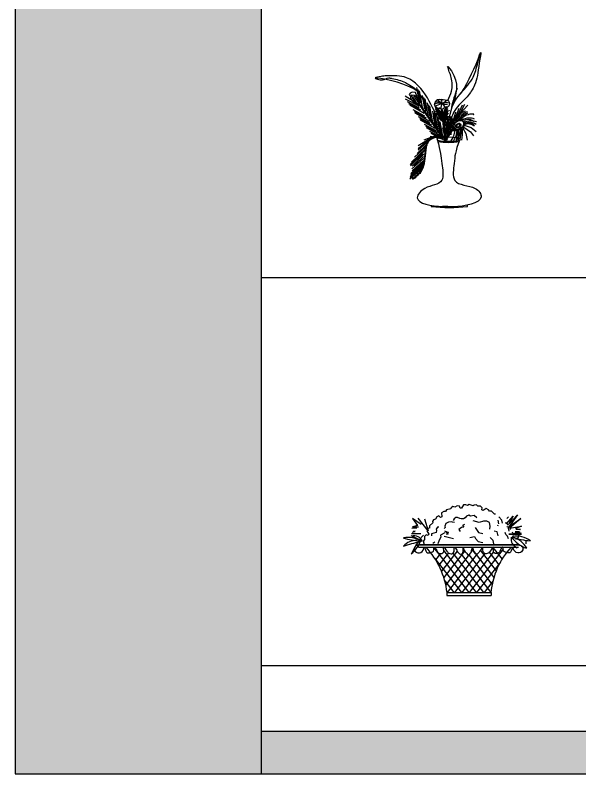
# Model space of a CAD drawing. Header units: millimetres. Extents: x 22565 to 38821, y 15578 to 26720.
# Drawn here: x 22565 to 25131, y 15578 to 19026 of the extents above; entities that cross this region are included whole.
import ezdxf

# ---------------------------------------------------------------- set-up
doc = ezdxf.new("R2010")
doc.units = ezdxf.units.MM
doc.layers.add('www.cad-blocks.net', color=7, linetype='Continuous')

# ---------------------------------------------------------------- blocks, each defined once
blk = doc.blocks.new('A$C5145488D')
for p, q in [((159.4, 519.9), (155.7, 513.7)), ((169.3, 523.6), (159.4, 519.9)), ((184.1, 522.4), (169.3, 523.6)), ((203.9, 468), (184.1, 522.4)), ((200.2, 484), (190.3, 544.6)), ((206.4, 474.1), (196.5, 536)), ((215.1, 455.6), (201.5, 529.8)), ((202.7, 464.2), (137.1, 506.3)), ((200.2, 460.5), (138.3, 492.7)), ((155.7, 513.7), (160.6, 505.1)), ((160.6, 505.1), (161.9, 495.2)), ((161.9, 495.2), (169.3, 486.5)), ((168, 511.2), (177.9, 510)), ((170.5, 497.6), (168, 511.2)), ((169.3, 486.5), (174.2, 481.6)), ((195.3, 465.5), (170.5, 497.6)), ((176.7, 496.4), (177.9, 505.1)), ((195.3, 465.5), (176.7, 496.4)), ((177.9, 510), (185.4, 505.1)), ((177.9, 505.1), (182.9, 501.4)), ((182.9, 501.4), (185.4, 491.5)), ((185.4, 505.1), (192.8, 493.9)), ((185.4, 491.5), (192.8, 482.8)), ((192.8, 493.9), (199, 476.6)), ((192.8, 482.8), (199, 468)), ((226.2, 448.2), (216.3, 508.8)), ((232.4, 438.3), (222.5, 500.1)), ((241.1, 419.7), (227.5, 493.9)), ((282.1, 490.2), (305.8, 472.4)), ((305.8, 470.4), (325.7, 488.2)), ((201.4, 450.8), (147.4, 480.1)), ((208.7, 441.7), (153.6, 471.4)), ((223.4, 427.5), (157.8, 464.7)), ((174.2, 481.6), (184.1, 474.1)), ((184.1, 474.1), (199, 459.3)), ((199, 476.6), (203.9, 465.5)), ((201.5, 464.2), (307.9, 312.1)), ((204.8, 466.6), (311.3, 314.4)), ((248.5, 414.8), (238.6, 475.4)), ((254.7, 404.9), (244.8, 466.7)), ((263.4, 386.3), (249.7, 460.5)), ((303.4, 427.6), (273, 454.6)), ((305.8, 472.4), (274, 459.6)), ((303, 430.5), (278.3, 457.3)), ((303, 423.9), (278.3, 450.7)), ((303.9, 474.3), (298.3, 448.4)), ((301.9, 470.4), (329.6, 468.4)), ((321.7, 315.9), (305.8, 448.6)), ((308, 424.2), (323.5, 457.2)), ((308.5, 421.3), (329.4, 456.2)), ((309.9, 417.9), (325.5, 450.9)), ((310.4, 414.9), (331.3, 449.9)), ((353.7, 376.4), (382.2, 450.6)), ((363.6, 392.5), (398.3, 466.7)), ((371, 396.2), (408.2, 469.2)), ((384.7, 423.4), (421.8, 465.5)), ((226.8, 414.5), (172.8, 443.8)), ((234.1, 405.4), (178.9, 435.1)), ((248.8, 391.1), (183.1, 428.4)), ((272, 377.6), (262.1, 438.3)), ((278.2, 367.8), (268.3, 429.6)), ((303.4, 421), (273, 448)), ((286.9, 349.2), (273.3, 423.4)), ((305.4, 411.4), (275, 438.5)), ((306.6, 401.1), (276.2, 428.2)), ((310.4, 387.5), (280, 414.6)), ((305, 414.3), (280.3, 441.2)), ((306.2, 404), (281.5, 430.8)), ((310, 390.5), (285.3, 417.3)), ((317.6, 315.4), (301.8, 448.1)), ((310.9, 408.1), (326.4, 441.1)), ((311.4, 405.2), (332.3, 440.2)), ((312.8, 398), (328.4, 431)), ((313.3, 395), (334.2, 430)), ((313.3, 383.9), (328.9, 416.9)), ((313.8, 381), (334.7, 415.9)), ((333.9, 340.5), (337.6, 414.8)), ((347.5, 364), (367.3, 434.6)), ((251, 382.5), (197, 411.8)), ((258.3, 373.4), (203.1, 403.1)), ((273, 359.1), (207.4, 396.4)), ((294.3, 343), (284.4, 403.6)), ((300.5, 333.1), (290.6, 395)), ((309.2, 314.6), (295.5, 388.8)), ((325.2, 323.2), (317.8, 380.1)), ((327.7, 331.9), (325.2, 391.3)), ((330.2, 331.9), (330.2, 404.9)), ((335.1, 339.3), (345, 407.3)), ((340.1, 349.2), (353.7, 403.6)), ((345, 407.3), (345, 413.5)), ((278.3, 348.1), (224.3, 377.4)), ((285.6, 339), (230.5, 368.7)), ((300.3, 324.7), (234.7, 362)), ((303.7, 315.7), (249.7, 344.9)), ((320.3, 309.6), (307.9, 361.6)), ((322.8, 317), (312.9, 366.5)), ((362.4, 350.4), (357.4, 324.5)), ((372.3, 350.4), (367.3, 324.5)), ((377.2, 350.4), (372.3, 323.2)), ((379.7, 351.7), (379.7, 326.9)), ((388.4, 354.1), (383.4, 328.2)), ((393.3, 354.1), (388.4, 326.9)), ((395.8, 355.4), (395.8, 330.6)), ((399.5, 360.3), (413.1, 335.6)), ((403.2, 365.3), (434.2, 344.2)), ((404.5, 373.9), (436.6, 362.8)), ((436.6, 362.8), (460.2, 345.5)), ((248.5, 311.8), (196.7, 279.3)), ((273.8, 325), (222, 305.8)), ((246, 310.8), (232.4, 299.7)), ((306.7, 309.6), (251, 323.2)), ((311, 306.6), (255.9, 336.2)), ((356.2, 323.2), (345, 302.2)), ((367.3, 324.5), (356.2, 303.4)), ((372.3, 323.2), (367.3, 299.7)), ((383.4, 328.2), (372.3, 307.1)), ((379.7, 326.9), (377.2, 302.2)), ((388.4, 326.9), (383.4, 303.4)), ((395.8, 330.6), (393.3, 305.9)), ((413.1, 335.6), (418.1, 305.9)), ((434.2, 344.2), (447.8, 325.7)), ((230.5, 282.9), (191.9, 245.6)), ((241.3, 305.8), (195.5, 266.1)), ((234.1, 293.7), (196.7, 260)), ((317.8, 308.3), (321.3, 296)), ((227.8, 260.2), (159.4, 195.3)), ((217.7, 243.2), (160.8, 188.7)), ((229.3, 266.1), (165.4, 205.6)), ((223.2, 244.4), (169.4, 187.5)), ((230.5, 275.7), (179.9, 228.8)), ((220.8, 222.7), (166.6, 175.2)), ((220.3, 214), (168.3, 166)), ((220.8, 231.2), (176.3, 189)), ((211.7, 174), (158.2, 128.1)), ((212.8, 180.9), (159.4, 135)), ((216.4, 188.3), (159.7, 139.9)), ((216.6, 193.3), (163.1, 147.3)), ((220.1, 200.6), (163.4, 152.2)), ((219.1, 206.8), (164, 156.5)), ((255.2, 9.4), (255.2, 3.7)), ((420.2, 3.7), (420.2, 8.9))]:
    blk.add_line(p, q)
for radius in [3.72, 0.838]:
    blk.add_circle((303.9, 471.5), radius)
for centre, radius, start, end in [((-399.8, 1009.2), 930.6, 328.2841, 340.4474), ((-27, 153.7), 434.9, 59.2633, 86.4198), ((1250.3, 230.2), 930.6, 160.5364, 166.0816), ((282.3, 477.1), 22.4, 347.4655, 40.6231), ((270, 469.2), 0.714, 119.1223, 330.9118), ((288.3, 436.2), 38.4, 65.7138, 119.1223), ((280.1, 444.8), 34.8, 49.4812, 104.1529), ((286.5, 478.3), 1.12, 139.421, 12.5226), ((326.8, 429.4), 46.3, 75.251, 117.9681), ((300.7, 452.3), 17.6, 14.5183, 75.5161), ((-399.8, 1009.2), 930.6, 322.1117, 322.5702), ((419.9, 398.9), 40.2, 101.4496, 178.5428), ((422.4, 395.2), 38, 104.1184, 172.8545), ((428.5, 395.2), 40.2, 101.4496, 178.5428), ((443.8, 352.9), 71.9, 86.8148, 140.4188), ((431.1, 391.5), 38, 104.1184, 172.8545), ((447.7, 423.5), 1.17, 183.1498, 86.8148), ((428.5, 345.8), 60.4, 66.3116, 121.312), ((423.1, 354.9), 44.2, 50.0331, 114.984), ((423.1, 335.1), 44.2, 50.0331, 114.984), ((437.1, 333.4), 60.4, 66.3116, 121.312), ((424.4, 338.8), 44.2, 50.0331, 114.984), ((431.8, 342.6), 44.2, 50.0331, 114.984), ((425.9, 273.7), 110.6, 127.4483, 163.1225), ((564.1, 197.4), 262.9, 141.3773, 155.9348), ((334.2, 566.1), 270.4, 259.5028, 280.5007), ((337.8, 911.1), 911.1, 264.8002, 275.1998)]:
    blk.add_arc(centre, radius, start, end)
at = {"extrusion": (0, 0, -1)}
blk.add_ellipse((334.4, 309.9), major_axis=(-53.5, 0), ratio=0.170669, dxfattribs=at)
for points, start_tangent in [([(331.5, 354.1), (365.6, 487.3), (421.4, 555.4), (446.2, 592.5), (467.8, 660.6), (480.2, 704), (474, 657.5), (452.4, 555.4), (418.3, 502.7), (362.5, 440.8), (343.9, 382), (343.9, 354.1), (343.9, 329.4)], (-0.447429, 0.89432)), ([(294.4, 382), (238, 497.9), (143.2, 589.7), (53.3, 598.4), (39.8, 597.4), (28.2, 594.5), (0.1, 589.4), (34.2, 580.1), (62, 588.7), (76.5, 586.8), (138.4, 567.5), (158.1, 555.4), (185.9, 536.8), (207.6, 505.8), (213.8, 496.6), (220, 487.3), (223.1, 496.6)], (0.528162, -0.849143)), ([(295.9, 448.6), (274.1, 458.5), (278.1, 486.2), (309.8, 490.2), (337.6, 478.3), (329.6, 456.5), (317.7, 456.5), (307.8, 446.6), (294, 450.6), (292, 450.6)], (0.928553, 0.371199)), ([(355, 360.3), (378.5, 393.7), (399.5, 390), (398.3, 367.8), (374.8, 355.4), (353.7, 352.9), (350, 352.9), (351.2, 352.9)], (0.447426, 0.894321))]:
    blk.add_spline(points, degree=3, dxfattribs=dict(start_tangent=start_tangent))
for points, knots in [([(330.4, 486), (337.3, 499.8), (352.5, 531.9), (351.5, 580.1), (337.8, 615.6), (332.4, 632.3), (329.8, 640.1)], [1549.225694, 1549.225694, 1549.225694, 1549.225694, 1661.718674, 1811.593198, 1879.287421, 1939.460034, 1939.460034, 1939.460034, 1939.460034]), ([(330.8, 639.9), (381.8, 588.1), (373.1, 525), (356.7, 476.1), (355.5, 472.5)], [0, 0, 0, 0, 333.855184, 360.721266, 360.721266, 360.721266, 360.721266]), ([(324.3, 391), (320.7, 379.9), (312.6, 349.5), (314, 325), (315.7, 303.3)], [573.247594, 573.247594, 573.247594, 573.247594, 656.207812, 796.685522, 796.685522, 796.685522, 796.685522]), ([(351.3, 362.2), (352.1, 363.8), (352.9, 365.6), (354.5, 369.4), (355.4, 371.3), (357.1, 375.2), (358, 377.2), (359.9, 381.1), (361, 383.1), (363.4, 386.8), (364.7, 388.6), (367.3, 391.5), (368.5, 392.6), (371.1, 394.7), (372.6, 395.6), (374.9, 396.8), (375.8, 397.1), (377.2, 397.7), (377.8, 397.8), (379, 398.2), (379.6, 398.3), (381.5, 398.7), (382.8, 398.9), (385.8, 399.2), (387.5, 399.2), (390.9, 398.8), (392.6, 398.5), (395.5, 397.6), (396.7, 397.1), (399, 395.9), (400.1, 395.2), (401.6, 393.9), (402, 393.4), (402.7, 392.6), (402.9, 392.3), (403.4, 391.8), (403.6, 391.5), (404.1, 390.6), (404.5, 390), (405.3, 388.2), (405.7, 387), (406.3, 384.6), (406.4, 383.3), (406.6, 380.8), (406.5, 379.6), (406.3, 377), (406.1, 375.8), (405.4, 372.8), (404.8, 371.1), (403.6, 368.7), (403.2, 367.9), (402.5, 366.6), (402.1, 366.1), (401.5, 365.2), (401.3, 364.9), (400.7, 364.1), (400.4, 363.8), (399.5, 362.8), (398.9, 362.1), (396.9, 360.3), (395.5, 359.2), (392.6, 357.4), (391.1, 356.6), (388.1, 355.2), (386.5, 354.6), (383.2, 353.4), (381.4, 352.9), (379, 352.2), (378.4, 352.1), (377.2, 351.8), (376.7, 351.6), (375.9, 351.4), (375.5, 351.3), (374.8, 351.1), (374.4, 351), (373.3, 350.8), (372.6, 350.6), (370.5, 350.1), (369.1, 349.9), (366.3, 349.4), (365, 349.3), (362, 349), (360.3, 348.9), (358, 348.9), (357.5, 348.9), (356.1, 348.8), (355.1, 348.8), (353.9, 348.8), (353.7, 348.8), (353.3, 348.8), (353.1, 348.8), (352.6, 348.8), (352.2, 348.8), (351.2, 348.8), (350.6, 348.8), (350.2, 348.8), (350.2, 348.8), (350.1, 348.8), (350.1, 348.8), (350, 348.8), (350, 348.8), (350, 348.8), (350, 348.8), (349.9, 348.8), (349.9, 348.8), (349.9, 348.8), (349.9, 348.8), (349.8, 348.8), (349.8, 348.8), (349.8, 348.8), (349.8, 348.8), (349.8, 348.8), (349.8, 348.8), (349.7, 348.8), (349.7, 348.8), (349.6, 348.8), (349.6, 348.8), (349.6, 348.8), (349.5, 348.8), (349.4, 348.8), (349.4, 348.8), (349.3, 348.8), (349.3, 348.8), (349.1, 348.9), (349.1, 348.9), (348.9, 348.9), (348.9, 348.9), (348.7, 349), (348.6, 349), (348.4, 349.1), (348.3, 349.1), (348.1, 349.2), (348, 349.3), (347.7, 349.4), (347.6, 349.5), (347.2, 349.8), (347.1, 349.9), (346.7, 350.3), (346.6, 350.5), (346.3, 350.9), (346.2, 351.2), (346, 351.7), (345.9, 352), (345.8, 352.6), (345.8, 352.9), (345.8, 353.5), (345.9, 353.8), (346, 354.3), (346.1, 354.5), (346.3, 355), (346.4, 355.2), (346.7, 355.5), (346.8, 355.6), (347, 355.8), (347.1, 355.9), (347.4, 356.2), (347.5, 356.3), (347.8, 356.5), (347.9, 356.5), (348.1, 356.6), (348.2, 356.7), (348.4, 356.8), (348.5, 356.8), (348.7, 356.9), (348.8, 356.9), (348.9, 356.9), (349, 356.9), (349.1, 357), (349.2, 357), (349.3, 357), (349.3, 357), (349.4, 357), (349.4, 357), (349.5, 357), (349.6, 357), (349.6, 357), (349.6, 357), (349.7, 357), (349.7, 357), (349.8, 357), (349.8, 357), (349.8, 357), (349.8, 357), (349.8, 357), (349.8, 357), (349.9, 357), (349.9, 357), (349.9, 357), (349.9, 357), (350, 357), (350, 357), (350.1, 357), (350.2, 357), (350.4, 357), (350.6, 357), (351, 357), (351.1, 357), (351.2, 357)], [0, 0, 0, 0, 14.35088, 14.35088, 28.70176, 28.70176, 43.052639, 43.052639, 57.403519, 57.403519, 71.754399, 71.754399, 82.288156, 82.288156, 92.821914, 92.821914, 98.138222, 98.138222, 101.80833, 101.80833, 105.478439, 105.478439, 112.818657, 112.818657, 122.534749, 122.534749, 132.250842, 132.250842, 139.615081, 139.615081, 146.97932, 146.97932, 150.588384, 150.588384, 152.555168, 152.555168, 154.521952, 154.521952, 158.45552, 158.45552, 165.490696, 165.490696, 172.525872, 172.525872, 179.561048, 179.561048, 186.596223, 186.596223, 196.489343, 196.489343, 201.517394, 201.517394, 204.76461, 204.76461, 207.348659, 207.348659, 209.932708, 209.932708, 215.100806, 215.100806, 225.485141, 225.485141, 235.869477, 235.869477, 246.253812, 246.253812, 259.240817, 259.240817, 264.218679, 264.218679, 268.542849, 268.542849, 271.834549, 271.834549, 275.126249, 275.126249, 281.709648, 281.709648, 294.04708, 294.04708, 303.953047, 303.953047, 313.859014, 313.859014, 316.216536, 316.216536, 320.931581, 320.931581, 321.724554, 321.724554, 322.517526, 322.517526, 324.103471, 324.103471, 327.275361, 327.275361, 327.54209, 327.54209, 328.075547, 328.075547, 328.19744, 328.19744, 328.441224, 328.441224, 328.7997, 328.7997, 328.977027, 328.977027, 329.048304, 329.048304, 329.162004, 329.162004, 329.226245, 329.226245, 329.274521, 329.274521, 329.305979, 329.305979, 329.328827, 329.328827, 329.345049, 329.345049, 329.356995, 329.356995, 329.365897, 329.365897, 329.372669, 329.372669, 329.377919, 329.377919, 329.382076, 329.382076, 329.385445, 329.385445, 329.388243, 329.388243, 329.39104, 329.39104, 329.392897, 329.392897, 329.394755, 329.394755, 329.396269, 329.396269, 329.397784, 329.397784, 329.399299, 329.399299, 329.400813, 329.400813, 329.402328, 329.402328, 329.403843, 329.403843, 329.405357, 329.405357, 329.408041, 329.408041, 329.410724, 329.410724, 329.413407, 329.413407, 329.418631, 329.418631, 329.423855, 329.423855, 329.42908, 329.42908, 329.439568, 329.439568, 329.450057, 329.450057, 329.460546, 329.460546, 329.484251, 329.484251, 329.507956, 329.507956, 329.553501, 329.553501, 329.599046, 329.599046, 329.694341, 329.694341, 329.789636, 329.789636, 330.005302, 330.005302, 330.220969, 330.220969, 330.757534, 330.757534, 331.294098, 331.294098, 332.687682, 332.687682, 333.403092, 333.403092, 333.403092, 333.403092]), ([(353.3, 358.2), (353.1, 358.1), (352.9, 357.9), (352.2, 357.5), (351.8, 357.1), (351, 356.4), (350.7, 356), (350.1, 355.4), (349.8, 355), (349.5, 354.6), (349.3, 354.4), (349.1, 354), (349, 353.9), (348.8, 353.5), (348.7, 353.3), (348.4, 352.8), (348.2, 352.5), (347.9, 352.1), (347.9, 352), (347.9, 352)], [220.812752, 220.812752, 220.812752, 220.812752, 222.15911, 222.15911, 224.851826, 224.851826, 226.945986, 226.945986, 228.651698, 228.651698, 229.499762, 229.499762, 230.358196, 230.358196, 231.216631, 231.216631, 233.021295, 233.021295, 233.486065, 233.486065, 233.486065, 233.486065]), ([(367.9, 365.5), (368.6, 366.8), (369.2, 368), (370.6, 370.4), (371.3, 371.5), (372.8, 373.6), (373.7, 374.5), (375.3, 376), (376, 376.6), (377.5, 377.6), (378.3, 378), (379.5, 378.6), (380, 378.7), (380.9, 379), (381.4, 379), (382.1, 379), (382.3, 379), (382.8, 378.9), (382.9, 378.8), (383.2, 378.8), (383.3, 378.7), (383.5, 378.6), (383.6, 378.6), (383.9, 378.4), (384.1, 378.3), (384.6, 377.9), (384.8, 377.8), (385.1, 377.4), (385.3, 377.2), (385.5, 376.9), (385.6, 376.7), (385.6, 376.6), (385.7, 376.5), (385.7, 376.4), (385.7, 376.4), (385.7, 376.4), (385.7, 376.3), (385.7, 376.2), (385.7, 376.1), (385.7, 375.9), (385.7, 375.8), (385.7, 375.5), (385.6, 375.2), (385.4, 374.6), (385.3, 374.2), (384.9, 373.5), (384.8, 373.1), (384.4, 372.4), (384.2, 372.1), (383.9, 371.6), (383.8, 371.4), (383.6, 371.1), (383.5, 371), (383.4, 370.7), (383.3, 370.6), (383, 370.2), (382.9, 369.9), (382.4, 369.2), (382.1, 368.8), (381.5, 368), (381.2, 367.7), (380.7, 367.3), (380.6, 367.1), (380.2, 366.9), (380.1, 366.9), (380, 366.8), (379.9, 366.8), (379.9, 366.8), (379.9, 366.8), (379.8, 366.8), (379.7, 366.7), (379.6, 366.7), (379.4, 366.7), (378.9, 366.7), (378.6, 366.7), (378, 366.7), (377.6, 366.8), (376.9, 366.9), (376.5, 366.9), (375.6, 367), (375.1, 367), (374.1, 367.1), (373.5, 367.1), (372.7, 367), (372.5, 367), (372, 366.9), (371.8, 366.9), (371.5, 366.8), (371.4, 366.8), (371.1, 366.8), (370.9, 366.7), (370.5, 366.6), (370.3, 366.5), (369.5, 366.3), (369, 366.1), (368.3, 365.8), (368.1, 365.6), (367.9, 365.5)], [29.406196, 29.406196, 29.406196, 29.406196, 39.870767, 39.870767, 50.335338, 50.335338, 60.799909, 60.799909, 68.23338, 68.23338, 75.66685, 75.66685, 80.993431, 80.993431, 86.320013, 86.320013, 90.523963, 90.523963, 92.897594, 92.897594, 94.51767, 94.51767, 96.137747, 96.137747, 99.377899, 99.377899, 102.618052, 102.618052, 105.858204, 105.858204, 109.098357, 109.098357, 110.414032, 110.414032, 111.551876, 111.551876, 112.68972, 112.68972, 114.965408, 114.965408, 117.241096, 117.241096, 120.835809, 120.835809, 124.430522, 124.430522, 128.025234, 128.025234, 130.59792, 130.59792, 132.128988, 132.128988, 133.221898, 133.221898, 134.314809, 134.314809, 136.50063, 136.50063, 140.872272, 140.872272, 145.243914, 145.243914, 148.602969, 148.602969, 151.962024, 151.962024, 153.089995, 153.089995, 154.216971, 154.216971, 155.343946, 155.343946, 158.18919, 158.18919, 161.034435, 161.034435, 163.879679, 163.879679, 166.724923, 166.724923, 169.570167, 169.570167, 172.415412, 172.415412, 173.693892, 173.693892, 174.571283, 174.571283, 175.244435, 175.244435, 175.917586, 175.917586, 177.26389, 177.26389, 179.956496, 179.956496, 181.246521, 181.246521, 181.246521, 181.246521]), ([(313.6, 309.5), (313.8, 309.7), (313.9, 309.9), (314.4, 310.6), (314.7, 311), (315.2, 311.9), (315.4, 312.4), (315.8, 313.5), (315.9, 314.1), (316.1, 315.1), (316.1, 315.6), (316, 316.6), (315.9, 317.1), (315.6, 318.1), (315.4, 318.6), (315, 319.4), (314.7, 319.8), (314.1, 320.5), (313.8, 320.8), (313.1, 321.4), (312.8, 321.6), (312.1, 322.1), (311.7, 322.3), (310.7, 322.8), (310.1, 323), (308.7, 323.4), (308, 323.6), (306.6, 323.9), (305.8, 324.1), (303.5, 324.3), (301.9, 324.5), (298.5, 324.5), (296.7, 324.5), (293, 324.3), (291.1, 324.2), (285.2, 323.5), (281.1, 322.8), (273.9, 321.3), (270.8, 320.5), (266.5, 319.2), (265.2, 318.7), (262.7, 317.8), (261.4, 317.3), (257.9, 315.8), (255.7, 314.7), (251, 311.9), (248.6, 310.2), (244.4, 306.6), (242.5, 304.6), (239.3, 300.5), (237.9, 298.4), (235.6, 293.9), (234.6, 291.6), (232.9, 287), (232.2, 284.6), (231, 279.8), (230.5, 277.4), (229.9, 273.8), (229.7, 272.6), (229.3, 270.3), (229.2, 269.2), (228.6, 265.7), (228.3, 263.3), (227.4, 256.2), (226.9, 251.4), (225.5, 238.8), (224.7, 231), (222.9, 215.7), (221.7, 208.2), (219.1, 195.2), (217.7, 189.7), (214.5, 180.1), (212.8, 175.9), (208.8, 168.3), (206.6, 164.7), (201.9, 158.9), (199.6, 156.5), (196.2, 153.7), (195.4, 153.1), (193.9, 152), (193.3, 151.6), (192.1, 150.8), (192.7, 147.9), (189.5, 149.2), (189.5, 145.6), (184.4, 142.7), (182.4, 141.3), (178.3, 134.7), (173.5, 137), (168.6, 130.1)], [0, 0, 0, 0, 1.463512, 1.463512, 4.390537, 4.390537, 7.635008, 7.635008, 10.879478, 10.879478, 13.541112, 13.541112, 16.202745, 16.202745, 18.864379, 18.864379, 21.526013, 21.526013, 24.187646, 24.187646, 26.84928, 26.84928, 29.510914, 29.510914, 34.134955, 34.134955, 38.758997, 38.758997, 43.383039, 43.383039, 52.363557, 52.363557, 61.344076, 61.344076, 70.324594, 70.324594, 88.522938, 88.522938, 102.730127, 102.730127, 109.291429, 109.291429, 115.85273, 115.85273, 128.975333, 128.975333, 146.215823, 146.215823, 163.456312, 163.456312, 180.696801, 180.696801, 197.937291, 197.937291, 215.17778, 215.17778, 232.418269, 232.418269, 240.515474, 240.515474, 248.612678, 248.612678, 264.807086, 264.807086, 297.195904, 297.195904, 348.82602, 348.82602, 400.456136, 400.456136, 442.216214, 442.216214, 477.140911, 477.140911, 512.065608, 512.065608, 540.114193, 540.114193, 549.042154, 549.042154, 555.097795, 555.097795, 561.153436, 561.153436, 573.264717, 573.264717, 599.16613, 599.16613, 617.646311, 617.646311, 617.646311, 617.646311]), ([(315.9, 306.3), (316.1, 306.5), (316.3, 306.7), (316.7, 307.3), (317, 307.8), (317.5, 308.7), (317.7, 309.2), (318.1, 310.3), (318.3, 310.8), (318.4, 311.9), (318.4, 312.4), (318.3, 313.4), (318.2, 313.9), (318, 314.8), (317.8, 315.3), (317.3, 316.2), (317, 316.6), (316.4, 317.3), (316.1, 317.6), (315.4, 318.1), (315.1, 318.4), (314.4, 318.8), (314, 319), (313, 319.5), (312.4, 319.8), (311, 320.2), (310.3, 320.4), (308.9, 320.7), (308.1, 320.8), (305.8, 321.1), (304.2, 321.2), (300.8, 321.3), (299.1, 321.3), (295.4, 321.1), (293.5, 320.9), (287.5, 320.3), (283.4, 319.6), (276.3, 318), (273.2, 317.2), (268.9, 315.9), (267.5, 315.5), (265, 314.5), (263.8, 314.1), (260.2, 312.5), (258, 311.4), (253.3, 308.7), (250.9, 307), (246.7, 303.3), (244.9, 301.4), (241.6, 297.3), (240.2, 295.1), (237.9, 290.7), (236.9, 288.4), (235.2, 283.7), (234.5, 281.4), (233.3, 276.6), (232.9, 274.1), (232.2, 270.6), (232, 269.4), (231.6, 267.1), (231.5, 265.9), (230.9, 262.4), (230.6, 260.1), (229.7, 253), (229.2, 248.1), (227.8, 235.6), (227.1, 227.8), (225.2, 212.5), (224.1, 205), (221.4, 192), (220, 186.4), (216.8, 176.8), (215.1, 172.7), (211.1, 165), (208.9, 161.5), (204.2, 155.7), (201.9, 153.3), (198.5, 150.5), (197.7, 149.8), (196.2, 148.8), (195.6, 148.3), (194.4, 147.5), (195, 144.7), (191.9, 145.9), (191.9, 142.4), (186.7, 139.5), (184.7, 138.1), (180.7, 131.5), (175.8, 133.8), (170.9, 126.9)], [0, 0, 0, 0, 1.463512, 1.463512, 4.390537, 4.390537, 7.635008, 7.635008, 10.879478, 10.879478, 13.541112, 13.541112, 16.202745, 16.202745, 18.864379, 18.864379, 21.526013, 21.526013, 24.187646, 24.187646, 26.84928, 26.84928, 29.510914, 29.510914, 34.134955, 34.134955, 38.758997, 38.758997, 43.383039, 43.383039, 52.363557, 52.363557, 61.344076, 61.344076, 70.324594, 70.324594, 88.522938, 88.522938, 102.730127, 102.730127, 109.291429, 109.291429, 115.85273, 115.85273, 128.975333, 128.975333, 146.215823, 146.215823, 163.456312, 163.456312, 180.696801, 180.696801, 197.937291, 197.937291, 215.17778, 215.17778, 232.418269, 232.418269, 240.515474, 240.515474, 248.612678, 248.612678, 264.807086, 264.807086, 297.195904, 297.195904, 348.82602, 348.82602, 400.456136, 400.456136, 442.216214, 442.216214, 477.140911, 477.140911, 512.065608, 512.065608, 540.114193, 540.114193, 549.042154, 549.042154, 555.097795, 555.097795, 561.153436, 561.153436, 573.264717, 573.264717, 599.16613, 599.16613, 617.646311, 617.646311, 617.646311, 617.646311]), ([(281.8, 311.6), (282.1, 310.5), (298.9, 251.3), (297.1, 225.1), (321.3, 101.6), (229.9, 102.1), (160.8, 22.5), (257.7, 4.9), (307.3, 4.5)], [65.042832, 65.042832, 65.042832, 65.042832, 69.130005, 294.318904, 444.363577, 622.839736, 744.782677, 988.201845, 988.201845, 988.201845, 988.201845]), ([(386.5, 312), (386, 310.6), (362.7, 251.3), (364.4, 225.3), (343.8, 96.3), (453.1, 104.9), (509.9, 24.4), (383.6, -0.8), (322, 4.3), (307.3, 4.2)], [63.992382, 63.992382, 63.992382, 63.992382, 69.130005, 294.318904, 444.363577, 643.755584, 761.24002, 1022.765782, 1112.301009, 1112.301009, 1112.301009, 1112.301009]), ([(307.9, 314.1), (308, 314.2), (308.1, 314.4), (308.3, 314.6), (308.3, 314.8), (308.6, 315.2), (308.7, 315.4), (308.7, 315.5)], [0, 0, 0, 0, 1.668735, 1.668735, 3.869433, 3.869433, 8.315441, 8.315441, 8.315441, 8.315441])]:
    blk.add_open_spline(points, degree=3, knots=knots)
at = {"start_tangent": (0.752773, 0.658281), "end_tangent": (-0.70732, 0.706893)}
blk.add_spline([(357.4, 357.9), (371, 377.6), (384.7, 382.6), (389.6, 377.6), (387.1, 369), (380.9, 362.8), (372.3, 362.8), (363.6, 357.9), (352.5, 351.7), (348.8, 348)], degree=3, dxfattribs=at)
blk = doc.blocks.new('A$C661F1CEB')
for p, q in [((264.3, 544.2), (249.4, 535.5)), ((275.1, 544), (264.3, 544.2)), ((280.4, 555.9), (274.3, 545)), ((308.5, 562.4), (280.4, 555.9)), ((312.2, 569.4), (308.5, 562.4)), ((323.2, 576.4), (312.2, 569.4)), ((335.1, 573.9), (323.2, 576.4)), ((350.9, 582.5), (335.1, 573.9)), ((365.5, 580.5), (350.9, 582.5)), ((369.4, 566.8), (365.5, 580.5)), ((378.8, 566.8), (369.4, 566.8)), ((390.5, 588.7), (378.8, 566.8)), ((407.7, 588.7), (390.5, 588.7)), ((417, 583.2), (407.7, 588.7)), ((427.5, 590.9), (416.8, 584.4)), ((455.1, 582.5), (427.5, 590.9)), ((461.8, 586.6), (455.1, 582.5)), ((474.9, 587.2), (461.8, 586.6)), ((483.9, 579), (474.9, 587.2)), ((502, 578.7), (483.9, 579)), ((513.6, 569.6), (502, 578.7)), ((510.1, 555.8), (513.6, 569.6)), ((518.2, 551.1), (510.1, 555.8)), ((539.3, 564.2), (518.2, 551.1)), ((554.3, 555.6), (539.3, 564.2)), ((559.5, 546.2), (554.3, 555.6)), ((572.4, 547.6), (560, 547.3)), ((592.2, 526.5), (572.4, 547.6)), ((60.1, 499.7), (93.3, 454.5)), ((116.4, 459.8), (60.1, 499.7)), ((161.6, 418.9), (97.3, 500.7)), ((138.5, 496.4), (161.6, 418.9)), ((208.8, 495), (197.2, 491.2)), ((218.2, 510.4), (208.8, 495)), ((231.9, 515.9), (218.2, 510.4)), ((242, 506), (231.9, 515.9)), ((250.2, 510.7), (242, 506)), ((249.4, 535.5), (250.2, 510.7)), ((330.7, 496.2), (325.3, 485.7)), ((342.7, 505.6), (330.7, 496.2)), ((351.5, 505.6), (342.7, 505.6)), ((366.8, 499.7), (351.5, 505.6)), ((376.6, 497.4), (366.8, 499.7)), ((391.9, 497.4), (376.6, 497.4)), ((402.9, 503.2), (391.9, 497.4)), ((411.6, 513.8), (402.9, 503.2)), ((427, 522), (411.6, 513.8)), ((436.8, 513.8), (427, 522)), ((459.8, 518.5), (436.8, 513.8)), ((477.3, 504.4), (459.8, 518.5)), ((600, 526.7), (592.2, 526.5)), ((641.4, 489.6), (621.7, 509.5)), ((670.5, 465.4), (714.7, 513.8)), ((673.4, 499.4), (683.2, 509.5)), ((684.6, 461.1), (742.8, 522.4)), ((714.7, 513.8), (684.6, 461.1)), ((742.8, 522.4), (688.6, 447.1)), ((688.6, 447.1), (762.9, 499.8)), ((762.9, 499.8), (689.6, 436.4)), ((93.3, 454.5), (61.1, 445.8)), ((61.1, 445.8), (99.3, 444.8)), ((191.5, 471.8), (170.4, 452)), ((170.4, 452), (170.6, 439.6)), ((197.2, 491.2), (191.2, 479.6)), ((191.2, 479.6), (191.5, 471.8)), ((232.3, 443.5), (223.5, 442.3)), ((276, 466.9), (270.6, 450.5)), ((270.6, 450.5), (271.7, 441.1)), ((293.5, 476.3), (276, 466.9)), ((313.2, 478.6), (293.5, 476.3)), ((320.9, 475.1), (313.2, 478.6)), ((334, 473.9), (320.9, 475.1)), ((397.4, 461.1), (385.4, 454)), ((385.4, 454), (394.2, 442.3)), ((493.7, 473.9), (453.2, 483.3)), ((521, 481), (493.7, 473.9)), ((544, 481), (521, 481)), ((560.4, 473.9), (544, 481)), ((564.8, 450.5), (560.4, 473.9)), ((562.6, 430.6), (564.8, 450.5)), ((618.9, 450.7), (611.9, 454.3)), ((614.6, 489.3), (619.6, 464.6)), ((644.7, 469.6), (641.4, 489.6)), ((668, 467.2), (665.8, 474.2)), ((677.3, 461.6), (668, 467.2)), ((677.5, 442.4), (674.7, 447.3)), ((680.6, 453.4), (677.3, 461.6)), ((687.9, 417.9), (681.3, 446)), ((689.6, 436.4), (768, 450.3)), ((723.2, 461.1), (712.3, 467.1)), ((768, 450.3), (728.8, 434.2)), ((115.4, 399.6), (53.1, 399.6)), ((88.3, 436.2), (55.1, 434)), ((78.2, 412.5), (59.1, 409.3)), ((78.2, 417.9), (65.1, 414.6)), ((162.4, 433.8), (153.8, 418.9)), ((153.8, 418.9), (166.8, 397.8)), ((166.8, 397.8), (162.1, 389.7)), ((171.8, 439.1), (162.4, 433.8)), ((213.7, 408.3), (184.2, 398.9)), ((184.2, 398.9), (184.2, 386.1)), ((217, 421.2), (213.7, 408.3)), ((223.5, 442.3), (214.8, 430.6)), ((214.8, 430.6), (217, 421.2)), ((270.6, 406), (242.1, 391.9)), ((271.7, 441.1), (266.2, 434.1)), ((268, 418.9), (294.1, 409.3)), ((294.1, 409.3), (277, 410.3)), ((277, 410.3), (291.1, 402.8)), ((278, 399.6), (291.1, 397.4)), ((377.7, 439.9), (361.3, 427.1)), ((361.3, 427.1), (369, 414.2)), ((394.2, 442.3), (377.7, 439.9)), ((466.3, 439.9), (488.2, 409.5)), ((488.2, 409.5), (516.6, 402.5)), ((610.7, 412.1), (589.9, 416.5)), ((616.2, 386.1), (610.7, 412.1)), ((665.3, 395.4), (663.1, 409.5)), ((677.3, 383.7), (665.3, 395.4)), ((692.4, 442.9), (677.5, 442.4)), ((764.9, 405.1), (686.6, 397.6)), ((686.6, 397.6), (769, 398.7)), ((697.6, 434), (692.4, 442.9)), ((697.5, 427.5), (697.6, 434)), ((712.7, 405.2), (708.5, 407.4)), ((716.9, 398.6), (712.7, 405.2)), ((715.4, 391.5), (716.9, 398.6)), ((758.9, 409.4), (725.8, 404.1)), ((725.8, 404.1), (764.9, 405.1)), ((726.8, 415.9), (755.9, 414.8)), ((728.8, 434.2), (761.9, 427.7)), ((755.9, 414.8), (728.8, 409.4)), ((728.8, 409.4), (758.9, 409.4)), ((761.9, 427.7), (733.8, 427.7)), ((769, 398.7), (733.8, 394.4)), ((749.9, 390.5), (741.2, 406.3)), ((131, 390.6), (103.6, 361.3)), ((138.9, 363.5), (130.8, 354.5)), ((130.8, 354.5), (131.3, 341.4)), ((139.3, 381.5), (138.9, 363.5)), ((148.4, 393.2), (139.3, 381.5)), ((162.1, 389.7), (148.4, 393.2)), ((206, 346.2), (192.9, 336.8)), ((233.4, 357.9), (225.7, 335.7)), ((244.3, 379), (233.4, 357.9)), ((242.1, 391.9), (244.3, 379)), ((266, 384.5), (327.2, 370.5)), ((433.5, 376.7), (461.9, 381.4)), ((461.9, 381.4), (468.5, 368.5)), ((468.5, 368.5), (486, 350.9)), ((486, 350.9), (516.6, 342.7)), ((584.4, 355.6), (564.8, 375.5)), ((587.7, 335.7), (584.4, 355.6)), ((683.8, 367.3), (677.3, 383.7)), ((734.2, 372), (747.8, 375.9)), ((734.2, 362.6), (734.2, 372)), ((747.8, 375.9), (749.9, 390.5)), ((795.7, 351.8), (795.7, 335.8)), ((99.5, 328.3), (748.8, 328.3)), ((748.8, 328.3), (99.5, 328.3)), ((99.5, 328.3), (748.8, 328.3)), ((99.5, 312.3), (99.5, 328.3)), ((99.5, 312.3), (748.8, 312.3)), ((131.3, 341.4), (135.5, 334.7)), ((199.5, 309), (425.7, 18.8)), ((648.8, 301), (428.9, 18.8)), ((445.4, 301.6), (589, 117.3)), ((582.2, 311), (641.7, 234.7)), ((241.8, 271.8), (210.5, 231.6)), ((293.6, 276.6), (230.8, 196)), ((350.5, 288), (248.8, 157.5)), ((263.1, 289), (473.7, 18.8)), ((398.6, 288.1), (264.1, 115.5)), ((450.5, 293.1), (276.4, 69.6)), ((480.4, 269.8), (284.8, 18.8)), ((322.8, 274.1), (521.7, 18.8)), ((529.8, 271.5), (332.8, 18.8)), ((375.4, 268.3), (569.7, 18.8)), ((586.3, 282.4), (380.9, 18.8)), ((426.4, 264.4), (577.4, 70.7)), ((500.4, 292.8), (604, 159.8)), ((558.4, 279.9), (621.6, 198.8)), ((204.2, 241.4), (377.6, 18.8)), ((631.2, 216.8), (476.9, 18.8)), ((270.1, 95.2), (329.6, 18.8)), ((582.2, 92.2), (525, 18.8)), ((282.9, 18.8), (571.2, 18.8)), ((282.9, 18.8), (282.9, 0)), ((571.2, 18.8), (571.2, 0)), ((282.9, 0), (571.2, 0))]:
    blk.add_line(p, q)
for centre, radius, start, end in [((147.5, 884), 531.7, 253.8941, 265.8232), ((27.2, 188.3), 188.1, 60.7276, 97.9536), ((-1657.9, 6171), 6081.2, 285.83192, 286.89997), ((83, 251.4), 105.3, 87.2952, 139.9917), ((-96.3, -5.1), 418.1, 58.4211, 69.2145), ((421.2, 115.9), 399, 141.6493, 157.4278), ((-77.1, 428.1), 204.2, 309.4698, 340.3125), ((69.2, 326.7), 60.8, 23.5543, 104.0813), ((761.2, 366.8), 60.9, 169.4664, 249.1589), ((878.6, 512.2), 220.6, 217.0365, 249.3616), ((859.4, 816.1), 463.1, 251.1082, 265.6163), ((669.1, 228.6), 154.7, 29.9198, 74.8757), ((733.9, 232.1), 153.2, 52.9364, 98.7741), ((-223.1, -39.2), 511.2, 6.5195, 43.4503), ((1070.8, -28.2), 503.2, 137.416, 174.6401)]:
    blk.add_arc(centre, radius, start, end)
for points in [[(99.5, 328.3), (74.7, 314.5), (71.5, 295.4), (95.4, 276.3), (128.9, 293.8), (138.5, 312.3), (151.2, 281.1), (176.7, 277.9), (191.1, 282.7), (199.1, 295.4), (200.6, 312.9), (215, 298.6), (227.7, 276.3), (258, 276.3), (262.8, 285.9), (261.2, 314.5), (283.6, 287.4), (296.3, 274.7), (310.7, 269.9), (329.8, 284.3), (331.4, 312.9), (347.3, 293.8), (356.9, 277.9), (376, 268.3), (388.8, 285.9), (390, 311.3), (398, 289), (407.5, 279.5), (412.3, 271.5), (423.1, 262)], [(748.8, 328.3), (773.6, 314.5), (776.8, 295.4), (752.9, 276.3), (719.4, 293.8), (709.8, 312.3), (697.1, 281.1), (671.6, 277.9), (657.2, 282.7), (649.2, 295.4), (647.6, 312.9), (633.3, 298.6), (620.5, 276.3), (590.2, 276.3), (585.5, 285.9), (587.1, 314.5), (564.7, 287.4), (552, 274.7), (537.6, 269.9), (518.5, 284.3), (516.9, 312.9), (501, 293.8), (491.4, 277.9), (472.3, 268.3), (459.5, 285.9), (449.9, 311.3), (442, 289), (438.7, 279.5), (433.9, 271.5), (423.1, 262)]]:
    blk.add_spline(points, degree=3)
blk = doc.blocks.new('format')
at = {"layer": 'www.cad-blocks.net', "true_color": 0x444444}
blk.add_hatch(color=250, dxfattribs=at).paths.add_polyline_path([(22564.6, 15578), (23683.3, 15578), (23683.3, 26720.1), (22564.6, 26720.1)])
at = {"layer": 'www.cad-blocks.net', "true_color": 0x546d8e}
h = blk.add_hatch(color=155, dxfattribs=at)
h.set_gradient(color1=(68, 68, 68), color2=(84, 109, 142), tint=1)
h.paths.add_polyline_path([(23683.3, 15771.9), (23683.3, 15578), (38820.7, 15578), (38820.7, 15771.9)])
at = {"layer": 'www.cad-blocks.net', "color": 250, "true_color": 0x444444}
for p, q in [((22564.6, 26720.1), (22564.6, 15578)), ((23683.3, 26720.1), (23683.3, 15578)), ((22564.6, 15578), (23683.3, 15578))]:
    blk.add_line(p, q, dxfattribs=at)
at = {"layer": 'www.cad-blocks.net'}
blk.add_line((23683.3, 26720.1), (23683.3, 15578), dxfattribs=at)
at = {"layer": 'www.cad-blocks.net', "color": 155, "true_color": 0x546d8e}
for p, q in [((23683.3, 26405.7), (23683.3, 15771.9)), ((23683.3, 17833.7), (38820.7, 17833.7)), ((23683.3, 16070.4), (38820.7, 16070.4)), ((23683.3, 15771.9), (38820.7, 15771.9)), ((23683.3, 15771.9), (38820.7, 15771.9)), ((23683.3, 15578), (38820.7, 15578))]:
    blk.add_line(p, q, dxfattribs=at)

msp = doc.modelspace()

# ---------------------------------------------------------------- block references
msp.add_blockref('A$C5145488D', (24200.4, 18152.3))
at = {"xscale": 0.7, "yscale": 0.7, "zscale": 0.7}
msp.add_blockref('A$C661F1CEB', (24328.5, 16389), dxfattribs=at)
at = {"layer": 'www.cad-blocks.net'}
msp.add_blockref('format', (0, 0), dxfattribs=at)

doc.saveas('drawing.dxf')
